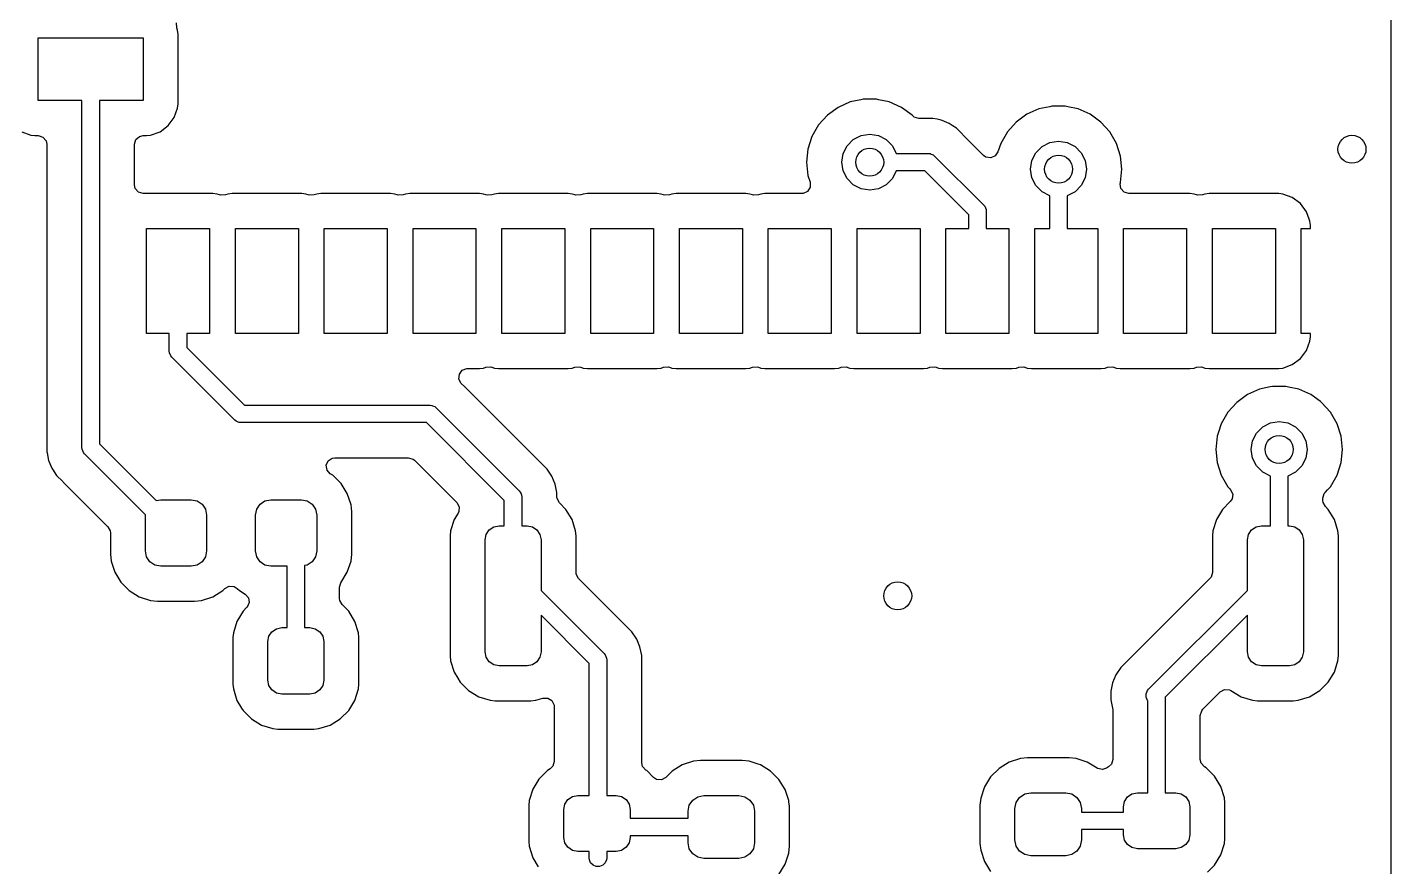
# Model space of a CAD drawing. Extents: x 0.52 to 4.07, y -3.31 to -0.61.
# Drawn here: x 3.305 to 4.073, y -2.003 to -1.53 of the extents above; entities that cross this region are included whole.
import ezdxf

# ---------------------------------------------------------------- set-up
doc = ezdxf.new("R2010")
doc.units = 0
doc.header["$MEASUREMENT"] = 0
doc.layers.add('BLACK', color=7, linetype='CONTINUOUS')

msp = doc.modelspace()

# ---------------------------------------------------------------- linework, layer by layer
at = {"layer": 'BLACK', "linetype": 'CONTINUOUS'}
for p, q in [((4.07282, -0.61711), (4.07282, -3.28058)), ((3.38942, -1.53064), (3.38923, -1.5279)), ((3.38992, -1.53199), (3.38942, -1.53064)), ((3.39018, -1.53434), (3.38992, -1.53199)), ((3.39018, -1.57354), (3.39018, -1.53434)), ((3.31142, -1.57165), (3.31142, -1.53622)), ((3.31142, -1.53622), (3.37047, -1.53622)), ((3.37047, -1.53622), (3.37047, -1.57165)), ((3.33602, -1.57165), (3.31142, -1.57165)), ((3.33602, -1.76695), (3.33602, -1.57165)), ((3.37047, -1.57165), (3.34587, -1.57165)), ((3.34587, -1.57165), (3.34587, -1.76491)), ((3.76851, -1.5724), (3.7617, -1.57543)), ((3.77456, -1.57111), (3.76851, -1.5724)), ((3.76851, -1.5724), (3.76851, -1.5724)), ((3.7758, -1.57085), (3.77456, -1.57111)), ((3.78325, -1.57085), (3.7758, -1.57085)), ((3.78449, -1.57111), (3.78325, -1.57085)), ((3.79054, -1.5724), (3.78449, -1.57111)), ((3.79735, -1.57543), (3.79054, -1.5724)), ((3.79054, -1.5724), (3.79054, -1.5724)), ((3.38794, -1.58119), (3.38992, -1.57589)), ((3.38992, -1.57589), (3.39018, -1.57354)), ((3.75567, -1.57981), (3.75069, -1.58535)), ((3.7617, -1.57543), (3.75567, -1.57981)), ((3.7617, -1.57543), (3.7617, -1.57543)), ((3.80338, -1.57981), (3.79735, -1.57543)), ((3.79735, -1.57543), (3.79735, -1.57543)), ((3.80361, -1.58006), (3.80338, -1.57981)), ((3.80338, -1.57981), (3.80338, -1.57981)), ((3.80459, -1.5809), (3.80361, -1.58006)), ((3.80723, -1.58167), (3.80459, -1.5809)), ((3.868, -1.57936), (3.86197, -1.58374)), ((3.87481, -1.57633), (3.868, -1.57936)), ((3.868, -1.57936), (3.868, -1.57936)), ((3.88082, -1.57506), (3.87481, -1.57633)), ((3.87481, -1.57633), (3.87481, -1.57633)), ((3.8821, -1.57478), (3.88082, -1.57506)), ((3.88955, -1.57478), (3.8821, -1.57478)), ((3.8911, -1.57511), (3.88955, -1.57478)), ((3.89684, -1.57633), (3.8911, -1.57511)), ((3.90365, -1.57936), (3.89684, -1.57633)), ((3.89684, -1.57633), (3.89684, -1.57633)), ((3.90968, -1.58374), (3.90365, -1.57936)), ((3.90365, -1.57936), (3.90365, -1.57936)), ((3.38001, -1.58913), (3.38455, -1.58573)), ((3.38455, -1.58573), (3.38794, -1.58119)), ((3.75069, -1.58535), (3.74696, -1.5918)), ((3.81502, -1.58167), (3.80723, -1.58167)), ((3.8174, -1.58215), (3.81502, -1.58167)), ((3.81502, -1.58167), (3.81502, -1.58167)), ((3.81502, -1.58167), (3.81502, -1.58167)), ((3.81978, -1.58262), (3.8174, -1.58215)), ((3.82027, -1.58282), (3.81978, -1.58262)), ((3.81978, -1.58262), (3.81978, -1.58262)), ((3.81978, -1.58262), (3.81978, -1.58262)), ((3.82426, -1.58448), (3.82027, -1.58282)), ((3.82596, -1.58561), (3.82426, -1.58448)), ((3.82426, -1.58448), (3.82426, -1.58448)), ((3.8283, -1.58717), (3.82596, -1.58561)), ((3.82596, -1.58561), (3.82596, -1.58561)), ((3.83173, -1.5906), (3.8283, -1.58717)), ((3.8283, -1.58717), (3.8283, -1.58717)), ((3.8283, -1.58717), (3.8283, -1.58717)), ((3.86197, -1.58374), (3.85699, -1.58928)), ((3.91467, -1.58928), (3.90968, -1.58374)), ((3.90968, -1.58374), (3.90968, -1.58374)), ((3.3023, -1.58928), (3.30719, -1.59111)), ((3.30719, -1.59111), (3.30953, -1.59136)), ((3.30953, -1.59136), (3.31144, -1.59136)), ((3.31144, -1.59136), (3.31408, -1.59213)), ((3.31408, -1.59213), (3.31588, -1.59421)), ((3.31588, -1.59421), (3.31632, -1.59624)), ((3.31632, -1.59624), (3.31632, -1.76937)), ((3.36557, -1.59624), (3.36635, -1.5936)), ((3.36557, -1.61911), (3.36557, -1.59624)), ((3.36635, -1.5936), (3.36842, -1.5918)), ((3.36842, -1.5918), (3.37045, -1.59136)), ((3.37045, -1.59136), (3.37236, -1.59136)), ((3.37236, -1.59136), (3.3747, -1.59111)), ((3.37236, -1.59136), (3.37236, -1.59136)), ((3.3747, -1.59111), (3.38001, -1.58913)), ((3.74696, -1.5918), (3.74466, -1.59889)), ((3.74696, -1.5918), (3.74696, -1.5918)), ((3.76679, -1.59704), (3.77027, -1.59356)), ((3.77027, -1.59356), (3.77466, -1.59132)), ((3.77466, -1.59132), (3.77953, -1.59055)), ((3.77953, -1.59055), (3.78439, -1.59132)), ((3.78439, -1.59132), (3.78878, -1.59356)), ((3.78878, -1.59356), (3.79227, -1.59704)), ((3.832, -1.59088), (3.83173, -1.5906)), ((3.83173, -1.5906), (3.83173, -1.5906)), ((3.83201, -1.59088), (3.832, -1.59088)), ((3.832, -1.59088), (3.832, -1.59088)), ((3.84361, -1.60248), (3.83201, -1.59088)), ((3.85326, -1.59574), (3.8517, -1.60054)), ((3.85699, -1.58928), (3.85326, -1.59574)), ((3.85326, -1.59574), (3.85326, -1.59574)), ((3.87657, -1.5975), (3.88096, -1.59526)), ((3.88096, -1.59526), (3.88583, -1.59449)), ((3.88583, -1.59449), (3.89069, -1.59526)), ((3.89069, -1.59526), (3.89508, -1.5975)), ((3.91839, -1.59574), (3.91467, -1.58928)), ((3.9207, -1.60282), (3.91839, -1.59574)), ((3.74466, -1.59889), (3.74388, -1.6063)), ((3.74466, -1.59889), (3.74466, -1.59889)), ((3.76378, -1.6063), (3.76455, -1.60143)), ((3.76455, -1.60143), (3.76679, -1.59704)), ((3.79227, -1.59704), (3.79448, -1.60138)), ((3.79448, -1.60138), (3.8126, -1.60138)), ((3.8126, -1.60138), (3.81356, -1.60147)), ((3.81356, -1.60147), (3.81356, -1.60147)), ((3.81356, -1.60147), (3.81408, -1.60169)), ((3.81408, -1.60169), (3.81533, -1.60221)), ((3.81533, -1.60221), (3.81533, -1.60221)), ((3.81533, -1.60221), (3.81608, -1.60282)), ((3.81608, -1.60282), (3.84364, -1.63038)), ((3.8449, -1.60341), (3.84361, -1.60248)), ((3.84761, -1.60388), (3.8449, -1.60341)), ((3.85015, -1.60281), (3.84761, -1.60388)), ((3.8517, -1.60054), (3.85015, -1.60281)), ((3.87085, -1.60537), (3.87309, -1.60098)), ((3.87309, -1.60098), (3.87657, -1.5975)), ((3.89508, -1.5975), (3.89857, -1.60098)), ((3.89857, -1.60098), (3.9008, -1.60537)), ((3.92147, -1.61024), (3.9207, -1.60282)), ((3.74388, -1.6063), (3.74466, -1.61371)), ((3.76455, -1.61117), (3.76378, -1.6063)), ((3.76679, -1.61556), (3.76455, -1.61117)), ((3.79448, -1.61122), (3.79227, -1.61556)), ((3.81056, -1.61122), (3.79448, -1.61122)), ((3.83524, -1.6359), (3.81056, -1.61122)), ((3.87008, -1.61024), (3.87085, -1.60537)), ((3.87085, -1.6151), (3.87008, -1.61024)), ((3.9008, -1.60537), (3.90157, -1.61024)), ((3.90157, -1.61024), (3.9008, -1.6151)), ((3.9207, -1.61765), (3.92147, -1.61024)), ((3.36601, -1.62114), (3.36557, -1.61911)), ((3.74466, -1.61371), (3.74466, -1.61371)), ((3.74466, -1.61371), (3.74592, -1.61761)), ((3.74592, -1.61761), (3.746, -1.62036)), ((3.77027, -1.61904), (3.76679, -1.61556)), ((3.77466, -1.62128), (3.77027, -1.61904)), ((3.78878, -1.61904), (3.78439, -1.62128)), ((3.79227, -1.61556), (3.78878, -1.61904)), ((3.87309, -1.61949), (3.87085, -1.6151)), ((3.87657, -1.62298), (3.87309, -1.61949)), ((3.89857, -1.61949), (3.89508, -1.62298)), ((3.9008, -1.6151), (3.89857, -1.61949)), ((3.92052, -1.61842), (3.92065, -1.61784)), ((3.92091, -1.62114), (3.92052, -1.61842)), ((3.92065, -1.61784), (3.9207, -1.61765)), ((3.9207, -1.61765), (3.9207, -1.61765)), ((3.36781, -1.62322), (3.36601, -1.62114)), ((3.37045, -1.624), (3.36781, -1.62322)), ((3.40976, -1.624), (3.37045, -1.624)), ((3.41211, -1.62425), (3.40976, -1.624)), ((3.40976, -1.624), (3.40976, -1.624)), ((3.40976, -1.624), (3.40976, -1.624)), ((3.40976, -1.624), (3.40976, -1.624)), ((3.41345, -1.62475), (3.41211, -1.62425)), ((3.41211, -1.62425), (3.41211, -1.62425)), ((3.41412, -1.62495), (3.41345, -1.62475)), ((3.41686, -1.62475), (3.41412, -1.62495)), ((3.41821, -1.62425), (3.41686, -1.62475)), ((3.42056, -1.624), (3.41821, -1.62425)), ((3.45976, -1.624), (3.42056, -1.624)), ((3.42056, -1.624), (3.42056, -1.624)), ((3.46211, -1.62425), (3.45976, -1.624)), ((3.45976, -1.624), (3.45976, -1.624)), ((3.45976, -1.624), (3.45976, -1.624)), ((3.45976, -1.624), (3.45976, -1.624)), ((3.46345, -1.62475), (3.46211, -1.62425)), ((3.46211, -1.62425), (3.46211, -1.62425)), ((3.46412, -1.62495), (3.46345, -1.62475)), ((3.46686, -1.62475), (3.46412, -1.62495)), ((3.46821, -1.62425), (3.46686, -1.62475)), ((3.47056, -1.624), (3.46821, -1.62425)), ((3.50976, -1.624), (3.47056, -1.624)), ((3.47056, -1.624), (3.47056, -1.624)), ((3.51211, -1.62425), (3.50976, -1.624)), ((3.50976, -1.624), (3.50976, -1.624)), ((3.50976, -1.624), (3.50976, -1.624)), ((3.50976, -1.624), (3.50976, -1.624)), ((3.51345, -1.62475), (3.51211, -1.62425)), ((3.51211, -1.62425), (3.51211, -1.62425)), ((3.51412, -1.62495), (3.51345, -1.62475)), ((3.51686, -1.62475), (3.51412, -1.62495)), ((3.51821, -1.62425), (3.51686, -1.62475)), ((3.52056, -1.624), (3.51821, -1.62425)), ((3.55976, -1.624), (3.52056, -1.624)), ((3.52056, -1.624), (3.52056, -1.624)), ((3.56211, -1.62425), (3.55976, -1.624)), ((3.55976, -1.624), (3.55976, -1.624)), ((3.55976, -1.624), (3.55976, -1.624)), ((3.55976, -1.624), (3.55976, -1.624)), ((3.56345, -1.62475), (3.56211, -1.62425)), ((3.56211, -1.62425), (3.56211, -1.62425)), ((3.56412, -1.62495), (3.56345, -1.62475)), ((3.56686, -1.62475), (3.56412, -1.62495)), ((3.56821, -1.62425), (3.56686, -1.62475)), ((3.57056, -1.624), (3.56821, -1.62425)), ((3.60976, -1.624), (3.57056, -1.624)), ((3.57056, -1.624), (3.57056, -1.624)), ((3.61211, -1.62425), (3.60976, -1.624)), ((3.60976, -1.624), (3.60976, -1.624)), ((3.60976, -1.624), (3.60976, -1.624)), ((3.60976, -1.624), (3.60976, -1.624)), ((3.61345, -1.62475), (3.61211, -1.62425)), ((3.61211, -1.62425), (3.61211, -1.62425)), ((3.61412, -1.62495), (3.61345, -1.62475)), ((3.61686, -1.62475), (3.61412, -1.62495)), ((3.61821, -1.62425), (3.61686, -1.62475)), ((3.62056, -1.624), (3.61821, -1.62425)), ((3.65976, -1.624), (3.62056, -1.624)), ((3.62056, -1.624), (3.62056, -1.624)), ((3.66211, -1.62425), (3.65976, -1.624)), ((3.65976, -1.624), (3.65976, -1.624)), ((3.65976, -1.624), (3.65976, -1.624)), ((3.65976, -1.624), (3.65976, -1.624)), ((3.66345, -1.62475), (3.66211, -1.62425)), ((3.66211, -1.62425), (3.66211, -1.62425)), ((3.66412, -1.62495), (3.66345, -1.62475)), ((3.66686, -1.62475), (3.66412, -1.62495)), ((3.66821, -1.62425), (3.66686, -1.62475)), ((3.67056, -1.624), (3.66821, -1.62425)), ((3.70976, -1.624), (3.67056, -1.624)), ((3.67056, -1.624), (3.67056, -1.624)), ((3.71211, -1.62425), (3.70976, -1.624)), ((3.70976, -1.624), (3.70976, -1.624)), ((3.70976, -1.624), (3.70976, -1.624)), ((3.70976, -1.624), (3.70976, -1.624)), ((3.71345, -1.62475), (3.71211, -1.62425)), ((3.71211, -1.62425), (3.71211, -1.62425)), ((3.71412, -1.62495), (3.71345, -1.62475)), ((3.71686, -1.62475), (3.71412, -1.62495)), ((3.71821, -1.62425), (3.71686, -1.62475)), ((3.72056, -1.624), (3.71821, -1.62425)), ((3.74128, -1.624), (3.72056, -1.624)), ((3.72056, -1.624), (3.72056, -1.624)), ((3.74211, -1.62392), (3.74128, -1.624)), ((3.74458, -1.62271), (3.74211, -1.62392)), ((3.746, -1.62036), (3.74458, -1.62271)), ((3.77953, -1.62205), (3.77466, -1.62128)), ((3.78439, -1.62128), (3.77953, -1.62205)), ((3.88091, -1.62519), (3.87657, -1.62298)), ((3.88091, -1.6437), (3.88091, -1.62519)), ((3.89508, -1.62298), (3.89075, -1.62519)), ((3.89075, -1.62519), (3.89075, -1.6437)), ((3.92271, -1.62322), (3.92091, -1.62114)), ((3.92535, -1.624), (3.92271, -1.62322)), ((3.95976, -1.624), (3.92535, -1.624)), ((3.96211, -1.62425), (3.95976, -1.624)), ((3.95976, -1.624), (3.95976, -1.624)), ((3.95976, -1.624), (3.95976, -1.624)), ((3.95976, -1.624), (3.95976, -1.624)), ((3.96345, -1.62475), (3.96211, -1.62425)), ((3.96211, -1.62425), (3.96211, -1.62425)), ((3.96412, -1.62495), (3.96345, -1.62475)), ((3.96686, -1.62475), (3.96412, -1.62495)), ((3.96821, -1.62425), (3.96686, -1.62475)), ((3.97056, -1.624), (3.96821, -1.62425)), ((4.00976, -1.624), (3.97056, -1.624)), ((3.97056, -1.624), (3.97056, -1.624)), ((4.01211, -1.62425), (4.00976, -1.624)), ((4.00976, -1.624), (4.00976, -1.624)), ((4.00976, -1.624), (4.00976, -1.624)), ((4.00976, -1.624), (4.00976, -1.624)), ((4.01741, -1.62623), (4.01211, -1.62425)), ((4.01211, -1.62425), (4.01211, -1.62425)), ((4.02195, -1.62962), (4.01741, -1.62623)), ((4.01741, -1.62623), (4.01741, -1.62623)), ((3.84364, -1.63038), (3.84425, -1.63112)), ((3.84425, -1.63112), (3.84425, -1.63112)), ((3.84425, -1.63112), (3.84498, -1.6329)), ((3.84498, -1.6329), (3.84508, -1.63386)), ((3.84508, -1.63386), (3.84508, -1.6437)), ((4.02535, -1.63416), (4.02195, -1.62962)), ((4.02195, -1.62962), (4.02195, -1.62962)), ((4.0269, -1.63832), (4.02535, -1.63416)), ((4.02535, -1.63416), (4.02535, -1.63416)), ((3.83524, -1.6437), (3.83524, -1.6359)), ((4.02733, -1.63947), (4.0269, -1.63832)), ((4.02758, -1.64182), (4.02733, -1.63947)), ((4.02758, -1.6437), (4.02758, -1.64182)), ((3.37244, -1.70276), (3.37244, -1.6437)), ((3.37244, -1.6437), (3.40787, -1.6437)), ((3.40787, -1.6437), (3.40787, -1.70276)), ((3.42244, -1.70276), (3.42244, -1.6437)), ((3.42244, -1.6437), (3.45787, -1.6437)), ((3.45787, -1.6437), (3.45787, -1.70276)), ((3.47244, -1.70276), (3.47244, -1.6437)), ((3.47244, -1.6437), (3.50787, -1.6437)), ((3.50787, -1.6437), (3.50787, -1.70276)), ((3.52244, -1.70276), (3.52244, -1.6437)), ((3.52244, -1.6437), (3.55787, -1.6437)), ((3.55787, -1.6437), (3.55787, -1.70276)), ((3.57244, -1.70276), (3.57244, -1.6437)), ((3.57244, -1.6437), (3.60787, -1.6437)), ((3.60787, -1.6437), (3.60787, -1.70276)), ((3.62244, -1.70276), (3.62244, -1.6437)), ((3.62244, -1.6437), (3.65787, -1.6437)), ((3.65787, -1.6437), (3.65787, -1.70276)), ((3.67244, -1.70276), (3.67244, -1.6437)), ((3.67244, -1.6437), (3.70787, -1.6437)), ((3.70787, -1.6437), (3.70787, -1.70276)), ((3.72244, -1.70276), (3.72244, -1.6437)), ((3.72244, -1.6437), (3.75787, -1.6437)), ((3.75787, -1.6437), (3.75787, -1.70276)), ((3.77244, -1.70276), (3.77244, -1.6437)), ((3.77244, -1.6437), (3.80787, -1.6437)), ((3.80787, -1.6437), (3.80787, -1.70276)), ((3.82244, -1.70276), (3.82244, -1.6437)), ((3.82244, -1.6437), (3.83524, -1.6437)), ((3.84508, -1.6437), (3.85787, -1.6437)), ((3.85787, -1.6437), (3.85787, -1.70276)), ((3.87244, -1.70276), (3.87244, -1.6437)), ((3.87244, -1.6437), (3.88091, -1.6437)), ((3.89075, -1.6437), (3.90787, -1.6437)), ((3.90787, -1.6437), (3.90787, -1.70276)), ((3.92244, -1.70276), (3.92244, -1.6437)), ((3.92244, -1.6437), (3.95787, -1.6437)), ((3.95787, -1.6437), (3.95787, -1.70276)), ((3.97244, -1.70276), (3.97244, -1.6437)), ((3.97244, -1.6437), (4.00787, -1.6437)), ((4.00787, -1.6437), (4.00787, -1.70276)), ((4.02244, -1.70276), (4.02244, -1.6437)), ((4.02244, -1.6437), (4.02758, -1.6437)), ((3.38524, -1.70276), (3.37244, -1.70276)), ((3.38524, -1.7126), (3.38524, -1.70276)), ((3.40787, -1.70276), (3.39508, -1.70276)), ((3.39508, -1.70276), (3.39508, -1.71056)), ((3.45787, -1.70276), (3.42244, -1.70276)), ((3.50787, -1.70276), (3.47244, -1.70276)), ((3.55787, -1.70276), (3.52244, -1.70276)), ((3.60787, -1.70276), (3.57244, -1.70276)), ((3.65787, -1.70276), (3.62244, -1.70276)), ((3.70787, -1.70276), (3.67244, -1.70276)), ((3.75787, -1.70276), (3.72244, -1.70276)), ((3.80787, -1.70276), (3.77244, -1.70276)), ((3.85787, -1.70276), (3.82244, -1.70276)), ((3.90787, -1.70276), (3.87244, -1.70276)), ((3.95787, -1.70276), (3.92244, -1.70276)), ((4.00787, -1.70276), (3.97244, -1.70276)), ((4.02758, -1.70276), (4.02244, -1.70276)), ((4.02758, -1.70464), (4.02758, -1.70276)), ((3.39508, -1.71056), (3.4276, -1.74308)), ((4.02535, -1.7123), (4.02733, -1.70699)), ((4.02733, -1.70699), (4.02758, -1.70464)), ((3.38533, -1.71356), (3.38524, -1.7126)), ((3.38607, -1.71533), (3.38533, -1.71356)), ((3.38668, -1.71608), (3.38607, -1.71533)), ((3.38607, -1.71533), (3.38607, -1.71533)), ((3.42208, -1.75148), (3.38668, -1.71608)), ((4.01741, -1.72023), (4.02195, -1.71683)), ((4.02195, -1.71683), (4.02535, -1.7123)), ((3.5483, -1.72838), (3.5485, -1.72564)), ((3.5485, -1.72564), (3.55015, -1.72343)), ((3.55015, -1.72343), (3.55272, -1.72247)), ((3.55272, -1.72247), (3.55307, -1.72246)), ((3.55307, -1.72246), (3.55976, -1.72246)), ((3.55976, -1.72246), (3.56211, -1.72221)), ((3.56211, -1.72221), (3.56345, -1.72171)), ((3.56345, -1.72171), (3.5662, -1.72151)), ((3.5662, -1.72151), (3.56686, -1.72171)), ((3.56686, -1.72171), (3.56821, -1.72221)), ((3.56821, -1.72221), (3.57056, -1.72246)), ((3.57056, -1.72246), (3.60976, -1.72246)), ((3.60976, -1.72246), (3.61211, -1.72221)), ((3.61211, -1.72221), (3.61345, -1.72171)), ((3.61345, -1.72171), (3.6162, -1.72151)), ((3.6162, -1.72151), (3.61686, -1.72171)), ((3.61686, -1.72171), (3.61821, -1.72221)), ((3.61821, -1.72221), (3.62056, -1.72246)), ((3.62056, -1.72246), (3.65976, -1.72246)), ((3.65976, -1.72246), (3.66211, -1.72221)), ((3.66211, -1.72221), (3.66345, -1.72171)), ((3.66345, -1.72171), (3.6662, -1.72151)), ((3.6662, -1.72151), (3.66686, -1.72171)), ((3.66686, -1.72171), (3.66821, -1.72221)), ((3.66821, -1.72221), (3.67056, -1.72246)), ((3.67056, -1.72246), (3.70976, -1.72246)), ((3.70976, -1.72246), (3.71211, -1.72221)), ((3.71211, -1.72221), (3.71345, -1.72171)), ((3.71345, -1.72171), (3.7162, -1.72151)), ((3.7162, -1.72151), (3.71686, -1.72171)), ((3.71686, -1.72171), (3.71821, -1.72221)), ((3.71821, -1.72221), (3.72056, -1.72246)), ((3.72056, -1.72246), (3.75976, -1.72246)), ((3.75976, -1.72246), (3.76211, -1.72221)), ((3.76211, -1.72221), (3.76345, -1.72171)), ((3.76345, -1.72171), (3.7662, -1.72151)), ((3.7662, -1.72151), (3.76686, -1.72171)), ((3.76686, -1.72171), (3.76821, -1.72221)), ((3.76821, -1.72221), (3.77056, -1.72246)), ((3.77056, -1.72246), (3.80976, -1.72246)), ((3.80976, -1.72246), (3.81211, -1.72221)), ((3.81211, -1.72221), (3.81345, -1.72171)), ((3.81345, -1.72171), (3.8162, -1.72151)), ((3.8162, -1.72151), (3.81686, -1.72171)), ((3.81686, -1.72171), (3.81821, -1.72221)), ((3.81821, -1.72221), (3.82056, -1.72246)), ((3.82056, -1.72246), (3.85976, -1.72246)), ((3.85976, -1.72246), (3.86211, -1.72221)), ((3.86211, -1.72221), (3.86345, -1.72171)), ((3.86345, -1.72171), (3.8662, -1.72151)), ((3.8662, -1.72151), (3.86686, -1.72171)), ((3.86686, -1.72171), (3.86821, -1.72221)), ((3.86821, -1.72221), (3.87056, -1.72246)), ((3.87056, -1.72246), (3.90976, -1.72246)), ((3.90976, -1.72246), (3.91211, -1.72221)), ((3.91211, -1.72221), (3.91345, -1.72171)), ((3.91345, -1.72171), (3.9162, -1.72151)), ((3.9162, -1.72151), (3.91686, -1.72171)), ((3.91686, -1.72171), (3.91821, -1.72221)), ((3.91821, -1.72221), (3.92056, -1.72246)), ((3.92056, -1.72246), (3.95976, -1.72246)), ((3.95976, -1.72246), (3.96211, -1.72221)), ((3.96211, -1.72221), (3.96345, -1.72171)), ((3.96345, -1.72171), (3.9662, -1.72151)), ((3.9662, -1.72151), (3.96686, -1.72171)), ((3.96686, -1.72171), (3.96821, -1.72221)), ((3.96821, -1.72221), (3.97056, -1.72246)), ((3.97056, -1.72246), (4.00976, -1.72246)), ((4.00976, -1.72246), (4.01211, -1.72221)), ((4.01211, -1.72221), (4.01741, -1.72023)), ((3.54962, -1.73079), (3.5483, -1.72838)), ((3.55141, -1.73258), (3.54962, -1.73079)), ((3.59444, -1.77561), (3.55141, -1.73258)), ((3.55141, -1.73258), (3.55141, -1.73258)), ((3.99898, -1.7341), (3.99218, -1.73713)), ((4.005, -1.73282), (3.99898, -1.7341)), ((3.99898, -1.7341), (3.99898, -1.7341)), ((4.00627, -1.73255), (4.005, -1.73282)), ((4.01373, -1.73255), (4.00627, -1.73255)), ((4.01528, -1.73288), (4.01373, -1.73255)), ((4.02102, -1.7341), (4.01528, -1.73288)), ((4.02782, -1.73713), (4.02102, -1.7341)), ((4.02102, -1.7341), (4.02102, -1.7341)), ((3.98615, -1.74151), (3.98116, -1.74705)), ((3.99218, -1.73713), (3.98615, -1.74151)), ((3.99218, -1.73713), (3.99218, -1.73713)), ((4.03321, -1.74104), (4.02782, -1.73713)), ((4.02782, -1.73713), (4.02782, -1.73713)), ((4.03385, -1.74151), (4.03321, -1.74104)), ((4.03884, -1.74705), (4.03385, -1.74151)), ((3.4276, -1.74308), (3.532, -1.74308)), ((3.532, -1.74308), (3.53296, -1.74317)), ((3.53296, -1.74317), (3.53296, -1.74317)), ((3.53296, -1.74317), (3.53348, -1.74339)), ((3.53348, -1.74339), (3.53473, -1.74391)), ((3.53473, -1.74391), (3.53473, -1.74391)), ((3.53473, -1.74391), (3.53548, -1.74452)), ((3.53548, -1.74452), (3.58222, -1.79126)), ((3.98116, -1.74705), (3.97743, -1.7535)), ((4.04257, -1.7535), (4.03884, -1.74705)), ((3.42282, -1.75209), (3.42208, -1.75148)), ((3.42408, -1.75261), (3.42282, -1.75209)), ((3.42282, -1.75209), (3.42282, -1.75209)), ((3.4246, -1.75283), (3.42408, -1.75261)), ((3.42556, -1.75292), (3.4246, -1.75283)), ((3.4246, -1.75283), (3.4246, -1.75283)), ((3.52996, -1.75292), (3.42556, -1.75292)), ((3.57382, -1.79678), (3.52996, -1.75292)), ((3.97743, -1.7535), (3.97589, -1.75826)), ((3.97743, -1.7535), (3.97743, -1.7535)), ((3.99726, -1.75874), (4.00074, -1.75526)), ((4.00074, -1.75526), (4.00513, -1.75302)), ((4.00513, -1.75302), (4.01, -1.75225)), ((4.01, -1.75225), (4.01487, -1.75302)), ((4.01487, -1.75302), (4.01926, -1.75526)), ((4.01926, -1.75526), (4.02274, -1.75874)), ((4.04487, -1.76059), (4.04257, -1.7535)), ((3.34587, -1.76491), (3.37777, -1.79682)), ((3.97513, -1.76059), (3.97435, -1.768)), ((3.97589, -1.75826), (3.97513, -1.76059)), ((3.99425, -1.768), (3.99502, -1.76313)), ((3.99502, -1.76313), (3.99726, -1.75874)), ((4.02274, -1.75874), (4.02498, -1.76313)), ((4.02498, -1.76313), (4.02575, -1.768)), ((4.04565, -1.768), (4.04487, -1.76059)), ((3.31632, -1.76937), (3.31641, -1.76982)), ((3.31641, -1.76982), (3.31641, -1.76982)), ((3.31641, -1.76982), (3.31641, -1.76982)), ((3.31641, -1.76982), (3.31641, -1.76982)), ((3.31641, -1.76982), (3.31727, -1.77413)), ((3.33612, -1.76791), (3.33602, -1.76695)), ((3.33685, -1.76968), (3.33612, -1.76791)), ((3.33747, -1.77043), (3.33685, -1.76968)), ((3.33685, -1.76968), (3.33685, -1.76968)), ((3.3718, -1.80476), (3.33747, -1.77043)), ((3.47468, -1.77438), (3.47696, -1.77285)), ((3.47696, -1.77285), (3.47843, -1.77263)), ((3.47843, -1.77263), (3.51978, -1.77263)), ((3.51978, -1.77263), (3.52242, -1.7734)), ((3.97435, -1.768), (3.97513, -1.77541)), ((3.99502, -1.77287), (3.99425, -1.768)), ((3.99726, -1.77726), (3.99502, -1.77287)), ((4.02498, -1.77287), (4.02274, -1.77726)), ((4.02575, -1.768), (4.02498, -1.77287)), ((4.04487, -1.77541), (4.04565, -1.768)), ((3.31727, -1.77413), (3.31727, -1.77413)), ((3.31727, -1.77413), (3.31748, -1.77465)), ((3.31748, -1.77465), (3.31748, -1.77465)), ((3.31748, -1.77465), (3.31912, -1.77861)), ((3.31912, -1.77861), (3.31912, -1.77861)), ((3.31912, -1.77861), (3.31941, -1.77904)), ((3.31941, -1.77904), (3.31941, -1.77904)), ((3.31941, -1.77904), (3.32182, -1.78265)), ((3.47358, -1.7769), (3.47468, -1.77438)), ((3.47402, -1.77962), (3.47358, -1.7769)), ((3.47586, -1.78166), (3.47402, -1.77962)), ((3.52242, -1.7734), (3.52323, -1.77406)), ((3.52323, -1.77406), (3.54702, -1.79785)), ((3.59652, -1.77769), (3.59444, -1.77561)), ((3.59444, -1.77561), (3.59444, -1.77561)), ((3.59787, -1.77904), (3.59652, -1.77769)), ((3.60056, -1.78308), (3.59787, -1.77904)), ((3.97513, -1.77541), (3.97513, -1.77541)), ((3.97513, -1.77541), (3.97743, -1.7825)), ((4.00074, -1.78074), (3.99726, -1.77726)), ((4.02274, -1.77726), (4.01926, -1.78074)), ((4.04257, -1.7825), (4.04487, -1.77541)), ((3.32182, -1.78265), (3.32182, -1.78265)), ((3.32182, -1.78265), (3.32182, -1.78265)), ((3.32182, -1.78265), (3.32525, -1.78608)), ((3.32525, -1.78608), (3.32525, -1.78608)), ((3.32525, -1.78608), (3.32552, -1.78636)), ((3.32552, -1.78636), (3.32552, -1.78636)), ((3.32552, -1.78636), (3.32553, -1.78636)), ((3.32553, -1.78636), (3.35064, -1.81147)), ((3.4773, -1.78255), (3.47586, -1.78166)), ((3.48198, -1.78723), (3.4773, -1.78255)), ((3.48545, -1.79286), (3.48198, -1.78723)), ((3.48198, -1.78723), (3.48198, -1.78723)), ((3.60242, -1.78756), (3.60056, -1.78308)), ((3.60056, -1.78308), (3.60056, -1.78308)), ((3.60056, -1.78308), (3.60056, -1.78308)), ((3.60337, -1.79231), (3.60242, -1.78756)), ((3.60242, -1.78756), (3.60242, -1.78756)), ((3.97743, -1.7825), (3.97743, -1.7825)), ((3.97743, -1.7825), (3.98116, -1.78895)), ((4.00508, -1.78295), (4.00074, -1.78074)), ((4.00508, -1.81102), (4.00508, -1.78295)), ((4.01926, -1.78074), (4.01492, -1.78295)), ((4.01492, -1.78295), (4.01492, -1.81102)), ((4.03884, -1.78895), (4.04257, -1.7825)), ((3.48754, -1.79915), (3.48545, -1.79286)), ((3.48545, -1.79286), (3.48545, -1.79286)), ((3.48545, -1.79286), (3.48545, -1.79286)), ((3.58222, -1.79126), (3.58283, -1.79201)), ((3.58283, -1.79201), (3.58283, -1.79201)), ((3.58283, -1.79201), (3.58326, -1.79305)), ((3.58326, -1.79305), (3.5835, -1.79362)), ((3.5835, -1.79362), (3.58357, -1.79378)), ((3.58357, -1.79378), (3.58366, -1.79474)), ((3.58366, -1.79474), (3.58366, -1.81102)), ((3.60337, -1.79463), (3.60337, -1.79231)), ((3.60337, -1.79231), (3.60337, -1.79231)), ((3.60348, -1.79566), (3.60337, -1.79463)), ((3.6048, -1.79808), (3.60348, -1.79566)), ((3.98116, -1.78895), (3.98205, -1.78994)), ((3.98205, -1.78994), (3.98269, -1.79066)), ((3.98355, -1.79587), (3.98252, -1.79738)), ((3.98269, -1.79066), (3.98388, -1.79314)), ((3.98388, -1.79314), (3.98355, -1.79587)), ((4.03463, -1.79551), (4.0354, -1.79287)), ((4.03463, -1.79675), (4.03463, -1.79551)), ((4.0354, -1.79287), (4.03588, -1.79224)), ((4.03588, -1.79224), (4.03731, -1.79066)), ((4.03731, -1.79066), (4.03884, -1.78895)), ((3.37777, -1.79682), (3.38038, -1.7963)), ((3.38038, -1.7963), (3.39761, -1.7963)), ((3.39761, -1.7963), (3.4009, -1.79695)), ((3.4009, -1.79695), (3.4037, -1.79882)), ((3.4037, -1.79882), (3.40556, -1.80162)), ((3.40556, -1.80162), (3.40622, -1.80491)), ((3.43378, -1.80491), (3.43444, -1.80162)), ((3.43444, -1.80162), (3.4363, -1.79882)), ((3.4363, -1.79882), (3.4391, -1.79695)), ((3.4391, -1.79695), (3.44239, -1.7963)), ((3.44239, -1.7963), (3.45962, -1.7963)), ((3.45962, -1.7963), (3.46291, -1.79695)), ((3.46291, -1.79695), (3.46571, -1.79882)), ((3.46571, -1.79882), (3.46757, -1.80162)), ((3.46757, -1.80162), (3.46823, -1.80491)), ((3.48793, -1.80302), (3.48754, -1.79915)), ((3.48793, -1.82698), (3.48793, -1.80302)), ((3.54702, -1.79785), (3.54834, -1.80026)), ((3.54815, -1.80301), (3.54775, -1.80383)), ((3.54834, -1.80026), (3.54815, -1.80301)), ((3.57382, -1.81102), (3.57382, -1.79678)), ((3.60848, -1.80176), (3.6048, -1.79808)), ((3.61195, -1.8075), (3.60848, -1.80176)), ((3.60848, -1.80176), (3.60848, -1.80176)), ((3.60848, -1.80176), (3.60848, -1.80176)), ((3.97813, -1.80176), (3.97467, -1.8075)), ((3.98252, -1.79738), (3.97813, -1.80176)), ((4.03474, -1.79779), (4.03463, -1.79675)), ((4.03606, -1.8002), (4.03474, -1.79779)), ((4.03762, -1.80176), (4.03606, -1.8002)), ((4.04108, -1.8075), (4.03762, -1.80176)), ((4.03762, -1.80176), (4.03762, -1.80176)), ((4.03762, -1.80176), (4.03762, -1.80176)), ((3.37177, -1.80491), (3.3718, -1.80476)), ((3.37177, -1.82509), (3.37177, -1.80491)), ((3.40622, -1.80491), (3.40622, -1.82509)), ((3.43378, -1.82509), (3.43378, -1.80491)), ((3.46823, -1.80491), (3.46823, -1.82509)), ((3.54553, -1.8075), (3.54354, -1.81389)), ((3.54775, -1.80383), (3.54553, -1.8075)), ((3.56785, -1.81162), (3.57087, -1.81102)), ((3.57087, -1.81102), (3.57382, -1.81102)), ((3.58366, -1.81102), (3.58661, -1.81102)), ((3.58661, -1.81102), (3.58963, -1.81162)), ((3.61394, -1.81389), (3.61195, -1.8075)), ((3.97467, -1.8075), (3.97267, -1.81389)), ((3.99699, -1.81162), (4, -1.81102)), ((4, -1.81102), (4.00508, -1.81102)), ((4.01492, -1.81102), (4.01575, -1.81102)), ((4.01575, -1.81102), (4.01876, -1.81162)), ((4.04307, -1.81389), (4.04108, -1.8075)), ((3.35064, -1.81147), (3.35196, -1.81388)), ((3.35196, -1.81388), (3.35207, -1.81492)), ((3.35207, -1.81492), (3.35207, -1.82698)), ((3.54354, -1.81389), (3.54329, -1.81667)), ((3.54329, -1.81667), (3.54329, -1.88412)), ((3.56299, -1.8189), (3.56359, -1.81588)), ((3.56299, -1.88189), (3.56299, -1.8189)), ((3.56359, -1.81588), (3.5653, -1.81333)), ((3.5653, -1.81333), (3.56785, -1.81162)), ((3.58963, -1.81162), (3.59218, -1.81333)), ((3.59218, -1.81333), (3.59389, -1.81588)), ((3.59389, -1.81588), (3.59449, -1.8189)), ((3.59449, -1.8189), (3.59449, -1.84737)), ((3.61419, -1.81667), (3.61394, -1.81389)), ((3.61419, -1.83719), (3.61419, -1.81667)), ((3.61419, -1.81667), (3.61419, -1.81667)), ((3.97267, -1.81389), (3.97242, -1.81667)), ((3.97242, -1.81667), (3.97242, -1.83719)), ((3.99213, -1.8189), (3.99273, -1.81588)), ((3.99213, -1.84737), (3.99213, -1.8189)), ((3.99273, -1.81588), (3.99443, -1.81333)), ((3.99443, -1.81333), (3.99699, -1.81162)), ((4.01876, -1.81162), (4.02132, -1.81333)), ((4.02132, -1.81333), (4.02302, -1.81588)), ((4.02302, -1.81588), (4.02362, -1.8189)), ((4.02362, -1.8189), (4.02362, -1.88189)), ((4.04333, -1.81667), (4.04307, -1.81389)), ((4.04333, -1.88412), (4.04333, -1.81667)), ((3.37243, -1.82838), (3.37177, -1.82509)), ((3.40622, -1.82509), (3.40556, -1.82838)), ((3.43444, -1.82838), (3.43378, -1.82509)), ((3.46823, -1.82509), (3.46757, -1.82838)), ((3.35207, -1.82698), (3.35246, -1.83085)), ((3.35246, -1.83085), (3.35455, -1.83714)), ((3.37429, -1.83118), (3.37243, -1.82838)), ((3.37709, -1.83305), (3.37429, -1.83118)), ((3.38038, -1.8337), (3.37709, -1.83305)), ((3.39761, -1.8337), (3.38038, -1.8337)), ((3.4009, -1.83305), (3.39761, -1.8337)), ((3.4037, -1.83118), (3.4009, -1.83305)), ((3.40556, -1.82838), (3.4037, -1.83118)), ((3.4363, -1.83118), (3.43444, -1.82838)), ((3.4391, -1.83305), (3.4363, -1.83118)), ((3.44239, -1.8337), (3.4391, -1.83305)), ((3.45156, -1.8337), (3.44239, -1.8337)), ((3.45156, -1.8683), (3.45156, -1.8337)), ((3.46291, -1.83305), (3.4614, -1.83335)), ((3.4614, -1.83335), (3.4614, -1.8683)), ((3.46571, -1.83118), (3.46291, -1.83305)), ((3.46757, -1.82838), (3.46571, -1.83118)), ((3.48545, -1.83714), (3.48754, -1.83085)), ((3.48754, -1.83085), (3.48793, -1.82698)), ((3.35455, -1.83714), (3.35455, -1.83714)), ((3.35455, -1.83714), (3.35802, -1.84277)), ((3.48183, -1.84301), (3.48545, -1.83714)), ((3.48545, -1.83714), (3.48545, -1.83714)), ((3.48545, -1.83714), (3.48545, -1.83714)), ((3.6143, -1.83822), (3.61419, -1.83719)), ((3.61562, -1.84064), (3.6143, -1.83822)), ((3.64565, -1.87066), (3.61562, -1.84064)), ((3.97099, -1.84064), (3.92426, -1.88737)), ((3.97165, -1.83983), (3.97099, -1.84064)), ((3.97242, -1.83719), (3.97165, -1.83983)), ((3.35802, -1.84277), (3.35802, -1.84277)), ((3.35802, -1.84277), (3.3627, -1.84745)), ((3.3627, -1.84745), (3.3627, -1.84745)), ((3.3627, -1.84745), (3.36833, -1.85093)), ((3.40966, -1.85093), (3.41529, -1.84745)), ((3.41529, -1.84745), (3.41655, -1.8462)), ((3.41655, -1.8462), (3.41896, -1.84488)), ((3.41896, -1.84488), (3.42171, -1.84507)), ((3.42171, -1.84507), (3.42345, -1.8462)), ((3.42345, -1.8462), (3.42471, -1.84745)), ((3.42471, -1.84745), (3.42788, -1.84941)), ((3.42788, -1.84941), (3.42972, -1.85145)), ((3.48111, -1.84557), (3.48183, -1.84301)), ((3.48111, -1.8519), (3.48111, -1.84557)), ((3.59449, -1.84737), (3.63, -1.88288)), ((3.93648, -1.90302), (3.99213, -1.84737)), ((3.36833, -1.85093), (3.36833, -1.85093)), ((3.36833, -1.85093), (3.36834, -1.85093)), ((3.36834, -1.85093), (3.37462, -1.85301)), ((3.37462, -1.85301), (3.3785, -1.85341)), ((3.3785, -1.85341), (3.3785, -1.85341)), ((3.3785, -1.85341), (3.39949, -1.85341)), ((3.39949, -1.85341), (3.3995, -1.85341)), ((3.3995, -1.85341), (3.40337, -1.85301)), ((3.40337, -1.85301), (3.40966, -1.85093)), ((3.42876, -1.85701), (3.42674, -1.85904)), ((3.42906, -1.85669), (3.42876, -1.85701)), ((3.43016, -1.85417), (3.42906, -1.85669)), ((3.42972, -1.85145), (3.43016, -1.85417)), ((3.48122, -1.85294), (3.48111, -1.8519)), ((3.48254, -1.85535), (3.48122, -1.85294)), ((3.48622, -1.85904), (3.48254, -1.85535)), ((3.42327, -1.86477), (3.42128, -1.87117)), ((3.42674, -1.85904), (3.42327, -1.86477)), ((3.48969, -1.86477), (3.48622, -1.85904)), ((3.48622, -1.85904), (3.48622, -1.85904)), ((3.48622, -1.85904), (3.48622, -1.85904)), ((3.49168, -1.87117), (3.48969, -1.86477)), ((3.6216, -1.8884), (3.59449, -1.86129)), ((3.59449, -1.86129), (3.59449, -1.88189)), ((3.99213, -1.86129), (3.94592, -1.9075)), ((3.99213, -1.88189), (3.99213, -1.86129)), ((3.42128, -1.87117), (3.42103, -1.87394)), ((3.44133, -1.87316), (3.44304, -1.87061)), ((3.44304, -1.87061), (3.44559, -1.8689)), ((3.44559, -1.8689), (3.44861, -1.8683)), ((3.44861, -1.8683), (3.45156, -1.8683)), ((3.4614, -1.8683), (3.46435, -1.8683)), ((3.46435, -1.8683), (3.46737, -1.8689)), ((3.46737, -1.8689), (3.46992, -1.87061)), ((3.46992, -1.87061), (3.47163, -1.87316)), ((3.49193, -1.87394), (3.49168, -1.87117)), ((3.64834, -1.8747), (3.64565, -1.87066)), ((3.64565, -1.87066), (3.64565, -1.87066)), ((3.42103, -1.87394), (3.42103, -1.90006)), ((3.44073, -1.87617), (3.44133, -1.87316)), ((3.44073, -1.89783), (3.44073, -1.87617)), ((3.47163, -1.87316), (3.47223, -1.87617)), ((3.47223, -1.87617), (3.47223, -1.89783)), ((3.49193, -1.90006), (3.49193, -1.87394)), ((3.6502, -1.87918), (3.64834, -1.8747)), ((3.65115, -1.88394), (3.6502, -1.87918)), ((3.6502, -1.87918), (3.6502, -1.87918)), ((3.54329, -1.88412), (3.54354, -1.8869)), ((3.54354, -1.8869), (3.54354, -1.8869)), ((3.54354, -1.8869), (3.54354, -1.8869)), ((3.54354, -1.8869), (3.54553, -1.89329)), ((3.56359, -1.8849), (3.56299, -1.88189)), ((3.5653, -1.88746), (3.56359, -1.8849)), ((3.56785, -1.88916), (3.5653, -1.88746)), ((3.59218, -1.88746), (3.58963, -1.88916)), ((3.59389, -1.8849), (3.59218, -1.88746)), ((3.59449, -1.88189), (3.59389, -1.8849)), ((3.63, -1.88288), (3.63061, -1.88363)), ((3.63061, -1.88363), (3.63135, -1.8854)), ((3.63135, -1.8854), (3.63144, -1.88636)), ((3.63144, -1.88636), (3.63144, -1.96277)), ((3.65115, -1.88903), (3.65115, -1.88394)), ((3.92426, -1.88737), (3.92083, -1.8908)), ((3.99273, -1.8849), (3.99213, -1.88189)), ((3.99443, -1.88746), (3.99273, -1.8849)), ((3.99699, -1.88916), (3.99443, -1.88746)), ((4.02132, -1.88746), (4.01876, -1.88916)), ((4.02302, -1.8849), (4.02132, -1.88746)), ((4.02362, -1.88189), (4.02302, -1.8849)), ((4.04108, -1.89329), (4.04307, -1.8869)), ((4.04307, -1.8869), (4.04333, -1.88412)), ((3.54553, -1.89329), (3.54763, -1.89675)), ((3.57087, -1.88976), (3.56785, -1.88916)), ((3.58661, -1.88976), (3.57087, -1.88976)), ((3.58963, -1.88916), (3.58661, -1.88976)), ((3.6216, -1.96277), (3.6216, -1.8884)), ((3.65115, -1.94432), (3.65115, -1.88903)), ((3.65115, -1.88903), (3.65115, -1.88903)), ((3.91814, -1.89483), (3.91628, -1.89931)), ((3.92083, -1.8908), (3.91814, -1.89483)), ((3.91814, -1.89483), (3.91814, -1.89483)), ((3.92083, -1.8908), (3.92083, -1.8908)), ((4, -1.88976), (3.99699, -1.88916)), ((4.01575, -1.88976), (4, -1.88976)), ((4.01876, -1.88916), (4.01575, -1.88976)), ((4.03762, -1.89902), (4.04108, -1.89329)), ((3.42103, -1.90006), (3.42128, -1.90283)), ((3.42128, -1.90283), (3.42128, -1.90283)), ((3.42128, -1.90283), (3.42128, -1.90283)), ((3.42128, -1.90283), (3.42327, -1.90923)), ((3.44133, -1.90084), (3.44073, -1.89783)), ((3.44304, -1.90339), (3.44133, -1.90084)), ((3.44559, -1.9051), (3.44304, -1.90339)), ((3.46992, -1.90339), (3.46737, -1.9051)), ((3.47163, -1.90084), (3.46992, -1.90339)), ((3.47223, -1.89783), (3.47163, -1.90084)), ((3.48969, -1.90923), (3.49168, -1.90283)), ((3.49168, -1.90283), (3.49193, -1.90006)), ((3.54763, -1.89675), (3.549, -1.89902)), ((3.549, -1.89902), (3.55373, -1.90376)), ((3.91628, -1.89931), (3.91533, -1.90407)), ((3.91628, -1.89931), (3.91628, -1.89931)), ((3.93587, -1.90376), (3.93648, -1.90302)), ((3.97683, -1.90445), (3.97925, -1.90313)), ((3.97925, -1.90313), (3.98199, -1.90333)), ((3.98199, -1.90333), (3.98281, -1.90372)), ((4.03288, -1.90376), (4.03762, -1.89902)), ((3.42327, -1.90923), (3.42596, -1.91368)), ((3.44861, -1.9057), (3.44559, -1.9051)), ((3.46435, -1.9057), (3.44861, -1.9057)), ((3.46737, -1.9051), (3.46435, -1.9057)), ((3.48622, -1.91496), (3.48969, -1.90923)), ((3.55373, -1.90376), (3.55373, -1.90376)), ((3.55373, -1.90376), (3.55373, -1.90376)), ((3.55373, -1.90376), (3.55946, -1.90722)), ((3.55946, -1.90722), (3.56586, -1.90922)), ((3.56586, -1.90922), (3.56864, -1.90947)), ((3.56864, -1.90947), (3.56864, -1.90947)), ((3.56864, -1.90947), (3.58884, -1.90947)), ((3.58884, -1.90947), (3.59162, -1.90922)), ((3.58884, -1.90947), (3.58884, -1.90947)), ((3.59162, -1.90922), (3.59556, -1.90799)), ((3.59556, -1.90799), (3.59831, -1.90794)), ((3.59831, -1.90794), (3.60065, -1.90939)), ((3.60065, -1.90939), (3.60183, -1.91188)), ((3.91533, -1.90407), (3.91533, -1.90892)), ((3.91533, -1.90892), (3.91628, -1.91368)), ((3.93513, -1.90554), (3.93587, -1.90376)), ((3.93513, -1.90746), (3.93513, -1.90554)), ((3.93587, -1.90923), (3.93513, -1.90746)), ((3.93608, -1.90949), (3.93587, -1.90923)), ((3.93608, -1.96125), (3.93608, -1.90949)), ((3.94592, -1.9075), (3.94592, -1.90754)), ((3.94592, -1.90754), (3.94592, -1.96125)), ((3.96706, -1.91423), (3.97683, -1.90445)), ((3.98281, -1.90372), (3.98287, -1.90376)), ((3.98287, -1.90376), (3.98287, -1.90376)), ((3.98287, -1.90376), (3.9886, -1.90722)), ((3.9886, -1.90722), (3.99499, -1.90922)), ((3.99499, -1.90922), (3.99777, -1.90947)), ((3.99777, -1.90947), (3.99777, -1.90947)), ((3.99777, -1.90947), (4.01798, -1.90947)), ((4.01798, -1.90947), (4.02076, -1.90922)), ((4.01798, -1.90947), (4.01798, -1.90947)), ((4.02076, -1.90922), (4.02715, -1.90722)), ((4.02715, -1.90722), (4.03288, -1.90376)), ((3.42596, -1.91368), (3.42674, -1.91496)), ((3.42674, -1.91496), (3.43147, -1.9197)), ((3.48149, -1.9197), (3.48622, -1.91496)), ((3.60183, -1.91188), (3.60189, -1.91265)), ((3.60189, -1.91265), (3.60189, -1.94369)), ((3.91628, -1.91368), (3.91637, -1.91463)), ((3.91637, -1.91463), (3.91637, -1.94249)), ((3.96563, -1.91768), (3.9664, -1.91504)), ((3.96563, -1.94249), (3.96563, -1.91768)), ((3.9664, -1.91504), (3.96706, -1.91423)), ((3.43147, -1.9197), (3.43147, -1.9197)), ((3.43147, -1.9197), (3.43147, -1.9197)), ((3.43147, -1.9197), (3.4372, -1.92316)), ((3.4372, -1.92316), (3.4436, -1.92515)), ((3.4436, -1.92515), (3.44638, -1.92541)), ((3.44638, -1.92541), (3.44638, -1.92541)), ((3.44638, -1.92541), (3.46658, -1.92541)), ((3.46658, -1.92541), (3.46936, -1.92515)), ((3.46658, -1.92541), (3.46658, -1.92541)), ((3.46936, -1.92515), (3.47576, -1.92316)), ((3.47576, -1.92316), (3.48149, -1.9197)), ((3.86825, -1.94155), (3.86434, -1.94195)), ((3.89175, -1.94155), (3.86825, -1.94155)), ((3.86825, -1.94155), (3.86825, -1.94155)), ((3.89566, -1.94195), (3.89175, -1.94155)), ((3.59804, -1.94878), (3.5933, -1.95351)), ((3.59954, -1.94787), (3.59804, -1.94878)), ((3.59804, -1.94878), (3.59804, -1.94878)), ((3.60112, -1.94633), (3.59954, -1.94787)), ((3.60189, -1.94369), (3.60112, -1.94633)), ((3.65164, -1.94647), (3.65115, -1.94432)), ((3.6535, -1.9485), (3.65164, -1.94647)), ((3.65396, -1.94878), (3.6535, -1.9485)), ((3.65784, -1.95265), (3.65396, -1.94878)), ((3.65396, -1.94878), (3.65396, -1.94878)), ((3.66832, -1.94907), (3.66474, -1.95265)), ((3.674, -1.94557), (3.66832, -1.94907)), ((3.66832, -1.94907), (3.66832, -1.94907)), ((3.68034, -1.94347), (3.674, -1.94557)), ((3.674, -1.94557), (3.674, -1.94557)), ((3.68425, -1.94307), (3.68034, -1.94347)), ((3.68034, -1.94347), (3.68034, -1.94347)), ((3.70775, -1.94307), (3.68425, -1.94307)), ((3.68425, -1.94307), (3.68425, -1.94307)), ((3.71166, -1.94347), (3.70775, -1.94307)), ((3.71667, -1.94513), (3.71166, -1.94347)), ((3.718, -1.94557), (3.71667, -1.94513)), ((3.72368, -1.94907), (3.718, -1.94557)), ((3.718, -1.94557), (3.718, -1.94557)), ((3.718, -1.94557), (3.718, -1.94557)), ((3.7284, -1.95379), (3.72368, -1.94907)), ((3.72368, -1.94907), (3.72368, -1.94907)), ((3.85232, -1.94755), (3.8476, -1.95227)), ((3.858, -1.94405), (3.85232, -1.94755)), ((3.85232, -1.94755), (3.85232, -1.94755)), ((3.86434, -1.94195), (3.858, -1.94405)), ((3.858, -1.94405), (3.858, -1.94405)), ((3.86434, -1.94195), (3.86434, -1.94195)), ((3.90024, -1.94347), (3.89566, -1.94195)), ((3.902, -1.94405), (3.90024, -1.94347)), ((3.90757, -1.94749), (3.902, -1.94405)), ((3.902, -1.94405), (3.902, -1.94405)), ((3.902, -1.94405), (3.902, -1.94405)), ((3.90789, -1.94767), (3.90757, -1.94749)), ((3.91059, -1.94819), (3.90789, -1.94767)), ((3.91274, -1.94733), (3.91059, -1.94819)), ((3.91279, -1.94741), (3.91274, -1.94733)), ((3.91402, -1.94667), (3.91279, -1.94741)), ((3.9156, -1.94513), (3.91402, -1.94667)), ((3.91637, -1.94249), (3.9156, -1.94513)), ((3.96612, -1.94464), (3.96563, -1.94249)), ((3.96798, -1.94667), (3.96612, -1.94464)), ((3.96896, -1.94726), (3.96798, -1.94667)), ((3.9737, -1.95199), (3.96896, -1.94726)), ((3.96896, -1.94726), (3.96896, -1.94726)), ((3.96896, -1.94726), (3.96896, -1.94726)), ((3.5933, -1.95351), (3.58984, -1.95924)), ((3.65958, -1.95377), (3.65784, -1.95265)), ((3.66233, -1.95397), (3.65958, -1.95377)), ((3.66474, -1.95265), (3.66233, -1.95397)), ((3.73191, -1.95948), (3.7284, -1.95379)), ((3.7284, -1.95379), (3.7284, -1.95379)), ((3.8476, -1.95227), (3.84409, -1.95796)), ((3.8476, -1.95227), (3.8476, -1.95227)), ((3.97716, -1.95772), (3.9737, -1.95199)), ((3.9737, -1.95199), (3.9737, -1.95199)), ((3.9737, -1.95199), (3.9737, -1.95199)), ((3.58984, -1.95924), (3.58785, -1.96564)), ((3.60961, -1.96508), (3.61216, -1.96337)), ((3.61216, -1.96337), (3.61517, -1.96277)), ((3.61517, -1.96277), (3.6216, -1.96277)), ((3.63144, -1.96277), (3.63683, -1.96277)), ((3.63683, -1.96277), (3.63984, -1.96337)), ((3.63984, -1.96337), (3.64239, -1.96508)), ((3.67989, -1.96537), (3.68277, -1.96345)), ((3.68277, -1.96345), (3.68616, -1.96277)), ((3.68616, -1.96277), (3.70584, -1.96277)), ((3.70584, -1.96277), (3.70923, -1.96345)), ((3.70923, -1.96345), (3.71211, -1.96537)), ((3.73395, -1.96564), (3.73191, -1.95948)), ((3.73191, -1.95948), (3.73191, -1.95948)), ((3.73191, -1.95948), (3.73191, -1.95948)), ((3.84199, -1.96429), (3.84159, -1.96821)), ((3.84409, -1.95796), (3.84199, -1.96429)), ((3.84409, -1.95796), (3.84409, -1.95796)), ((3.86197, -1.96672), (3.86389, -1.96385)), ((3.86389, -1.96385), (3.86677, -1.96193)), ((3.86677, -1.96193), (3.87016, -1.96125)), ((3.87016, -1.96125), (3.88984, -1.96125)), ((3.88984, -1.96125), (3.89323, -1.96193)), ((3.89323, -1.96193), (3.89611, -1.96385)), ((3.89611, -1.96385), (3.89803, -1.96672)), ((3.9229, -1.96611), (3.92461, -1.96356)), ((3.92461, -1.96356), (3.92716, -1.96185)), ((3.92716, -1.96185), (3.93017, -1.96125)), ((3.93017, -1.96125), (3.93608, -1.96125)), ((3.94592, -1.96125), (3.95183, -1.96125)), ((3.95183, -1.96125), (3.95484, -1.96185)), ((3.95484, -1.96185), (3.95739, -1.96356)), ((3.95739, -1.96356), (3.9591, -1.96611)), ((3.97915, -1.96412), (3.97716, -1.95772)), ((3.97941, -1.9669), (3.97915, -1.96412)), ((3.58785, -1.96564), (3.58759, -1.96842)), ((3.58759, -1.96842), (3.58759, -1.98862)), ((3.6073, -1.97065), (3.6079, -1.96763)), ((3.6073, -1.98639), (3.6073, -1.97065)), ((3.6079, -1.96763), (3.60961, -1.96508)), ((3.64239, -1.96508), (3.6441, -1.96763)), ((3.6441, -1.96763), (3.6447, -1.97065)), ((3.6447, -1.97065), (3.6447, -1.97557)), ((3.6773, -1.97163), (3.67797, -1.96824)), ((3.6773, -1.97557), (3.6773, -1.97163)), ((3.67797, -1.96824), (3.67989, -1.96537)), ((3.71211, -1.96537), (3.71403, -1.96824)), ((3.71403, -1.96824), (3.7147, -1.97163)), ((3.7147, -1.97163), (3.7147, -1.98935)), ((3.73401, -1.96581), (3.73395, -1.96564)), ((3.73425, -1.96821), (3.73401, -1.96581)), ((3.73401, -1.96581), (3.73401, -1.96581)), ((3.73427, -1.96842), (3.73425, -1.96821)), ((3.73441, -1.96973), (3.73427, -1.96842)), ((3.73441, -1.99125), (3.73441, -1.96973)), ((3.84159, -1.96821), (3.84159, -1.98973)), ((3.8613, -1.97011), (3.86197, -1.96672)), ((3.8613, -1.98783), (3.8613, -1.97011)), ((3.89803, -1.96672), (3.8987, -1.97011)), ((3.8987, -1.97011), (3.8987, -1.97208)), ((3.8987, -1.97208), (3.9223, -1.97208)), ((3.9223, -1.96913), (3.9229, -1.96611)), ((3.9223, -1.97208), (3.9223, -1.96913)), ((3.9591, -1.96611), (3.9597, -1.96913)), ((3.9597, -1.96913), (3.9597, -1.98487)), ((3.97941, -1.9871), (3.97941, -1.9669)), ((3.6447, -1.97557), (3.6773, -1.97557)), ((3.6079, -1.98941), (3.6073, -1.98639)), ((3.6447, -1.98639), (3.6441, -1.98941)), ((3.6773, -1.98541), (3.6447, -1.98541)), ((3.6447, -1.98541), (3.6447, -1.98639)), ((3.6773, -1.98935), (3.6773, -1.98541)), ((3.86197, -1.99122), (3.8613, -1.98783)), ((3.8987, -1.98783), (3.89803, -1.99122)), ((3.9223, -1.98192), (3.8987, -1.98192)), ((3.8987, -1.98192), (3.8987, -1.98783)), ((3.9223, -1.98487), (3.9223, -1.98192)), ((3.9229, -1.98789), (3.9223, -1.98487)), ((3.92461, -1.99044), (3.9229, -1.98789)), ((3.9591, -1.98789), (3.95739, -1.99044)), ((3.9597, -1.98487), (3.9591, -1.98789)), ((3.97915, -1.98988), (3.97941, -1.9871)), ((3.58759, -1.98862), (3.58785, -1.9914)), ((3.58785, -1.9914), (3.58785, -1.9914)), ((3.58785, -1.9914), (3.58785, -1.9914)), ((3.58785, -1.9914), (3.58984, -1.9978)), ((3.60961, -1.99196), (3.6079, -1.98941)), ((3.61216, -1.99367), (3.60961, -1.99196)), ((3.61517, -1.99427), (3.61216, -1.99367)), ((3.6216, -1.99427), (3.61517, -1.99427)), ((3.6216, -1.998), (3.6216, -1.99427)), ((3.63683, -1.99427), (3.63144, -1.99427)), ((3.63144, -1.99427), (3.63144, -1.998)), ((3.63984, -1.99367), (3.63683, -1.99427)), ((3.64239, -1.99196), (3.63984, -1.99367)), ((3.6441, -1.98941), (3.64239, -1.99196)), ((3.67797, -1.99274), (3.6773, -1.98935)), ((3.67989, -1.99561), (3.67797, -1.99274)), ((3.71403, -1.99274), (3.71211, -1.99561)), ((3.7147, -1.98935), (3.71403, -1.99274)), ((3.73191, -2.0015), (3.73401, -1.99516)), ((3.73401, -1.99516), (3.73441, -1.99125)), ((3.84159, -1.98973), (3.84159, -1.98973)), ((3.84159, -1.98973), (3.84199, -1.99364)), ((3.84199, -1.99364), (3.84199, -1.99364)), ((3.84199, -1.99364), (3.84409, -1.99998)), ((3.86389, -1.99409), (3.86197, -1.99122)), ((3.86677, -1.99601), (3.86389, -1.99409)), ((3.89611, -1.99409), (3.89323, -1.99601)), ((3.89803, -1.99122), (3.89611, -1.99409)), ((3.92716, -1.99215), (3.92461, -1.99044)), ((3.93017, -1.99275), (3.92716, -1.99215)), ((3.95183, -1.99275), (3.93017, -1.99275)), ((3.95484, -1.99215), (3.95183, -1.99275)), ((3.95739, -1.99044), (3.95484, -1.99215)), ((3.97716, -1.99628), (3.97915, -1.98988)), ((3.58984, -1.9978), (3.59295, -2.00295)), ((3.62169, -1.99896), (3.6216, -1.998)), ((3.62243, -2.00073), (3.62169, -1.99896)), ((3.62379, -2.00209), (3.62243, -2.00073)), ((3.62556, -2.00283), (3.62379, -2.00209)), ((3.62748, -2.00283), (3.62556, -2.00283)), ((3.62925, -2.00209), (3.62748, -2.00283)), ((3.63061, -2.00073), (3.62925, -2.00209)), ((3.63135, -1.99896), (3.63061, -2.00073)), ((3.63144, -1.998), (3.63135, -1.99896)), ((3.68277, -1.99753), (3.67989, -1.99561)), ((3.68616, -1.9982), (3.68277, -1.99753)), ((3.70584, -1.9982), (3.68616, -1.9982)), ((3.70923, -1.99753), (3.70584, -1.9982)), ((3.71211, -1.99561), (3.70923, -1.99753)), ((3.7284, -2.00718), (3.73191, -2.0015)), ((3.84409, -1.99998), (3.84409, -1.99998)), ((3.84409, -1.99998), (3.8476, -2.00566)), ((3.87016, -1.99669), (3.86677, -1.99601)), ((3.88984, -1.99669), (3.87016, -1.99669)), ((3.89323, -1.99601), (3.88984, -1.99669)), ((3.96967, -2.00603), (3.9737, -2.00201)), ((3.9737, -2.00201), (3.97716, -1.99628)), ((3.9737, -2.00201), (3.9737, -2.00201)), ((3.9737, -2.00201), (3.9737, -2.00201))]:
    msp.add_line(p, q, dxfattribs=at)
at = {"layer": 'BLACK'}
for centre in [(4.051, -1.599), (3.77953, -1.6063), (3.88583, -1.61024), (4.01, -1.768), (3.79528, -1.85039)]:
    msp.add_circle(centre, 0.00787, dxfattribs=at)

doc.saveas('drawing.dxf')
